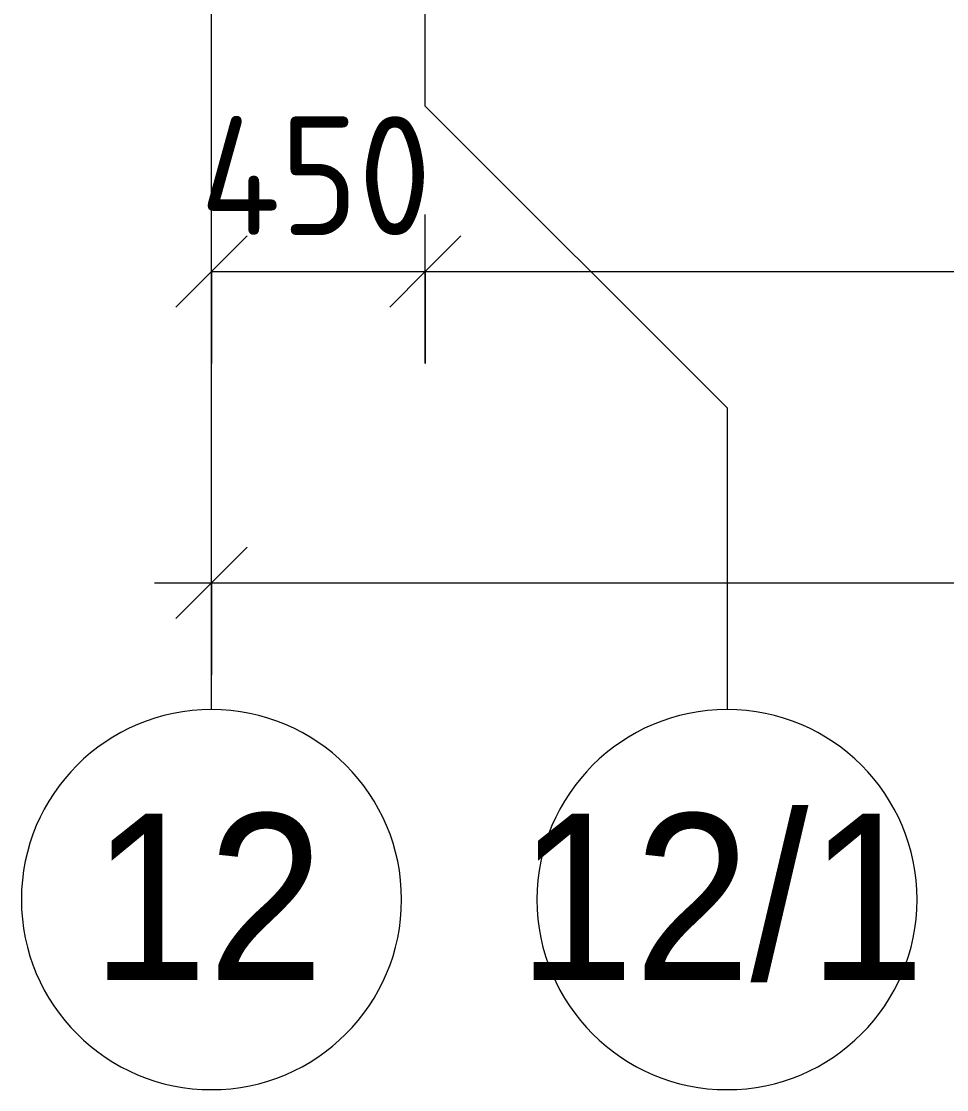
# Model space of a CAD drawing. Header units: millimetres. Extents: x 35770 to 248499, y -12553 to 31000.
# Drawn here: x 37910 to 39857, y -2706 to -458 of the extents above; entities that cross this region are included whole.
import ezdxf

# ---------------------------------------------------------------- set-up
doc = ezdxf.new("R2010")
doc.units = ezdxf.units.MM
for name, color, linetype, lineweight in [('A-ANNO-DIMS', 7, 'Continuous', 9), ('A-ANNO-DIMS-100', 7, 'Continuous', 9), ('Оси', 7, 'Continuous', 9), ('Оси-1', 7, 'Continuous', 20)]:
    doc.layers.add(name, color=color, linetype=linetype, lineweight=lineweight)
doc.styles.add('Arial', font='arial.ttf', dxfattribs={"width": 0.9, "height": 350})
doc.styles.add('ISOCPEUR', font='isocpeur.ttf', dxfattribs={"width": 0.9, "height": 250})
doc.dimstyles.new('ISO-2_5_0_9К_БОЛЬШОЙ', dxfattribs={"dimscale": 304.8, "dimtxt": 248.995294, "dimasz": 0.492126, "dimexe": 0.393701, "dimexo": 0.984252, "dimgap": 0, "dimtad": 1, "dimdec": 0, "dimrnd": 10, "dimzin": 0, "dimdsep": 46, "dimtxsty": 'ISOCPEUR', "dimblk1": 'OBLIQUE', "dimblk2": 'OBLIQUE', "dimsah": 1, "dimcen": 0.09, "dimdle": 0.393701, "dimazin": 0, "dimtfac": 1, "dimtdec": 4, "dimtix": 1, "dimtmove": 0, "dimatfit": 3, "dimfxl": 1, "dimtvp": 1, "dimtolj": 1, "dimtzin": 0, "dimarcsym": 2})

# ---------------------------------------------------------------- blocks, each defined once
blk = doc.blocks.new('Ось сетки - D8-29747960-План отделки полов с раскладкой материалов 1 этажа в осях 17-23')
at = {"layer": 'Оси-1'}
for start, end in [(360, 180), (180, 360)]:
    blk.add_arc((0, 0), 4, start, end, dxfattribs=at)
blk = doc.blocks.new('DIMBLOCK1-План отделки полов с раскладкой материалов 1 этажа в осях 17-23')
at = {"layer": 'A-ANNO-DIMS-100'}
for p, q in [((38310, -1178.1), (38310, -864.2)), ((38760, -1178.1), (38760, -864.2)), ((38310, -984.2), (38760, -984.2)), ((38310, -984.2), (38310, -1178.1)), ((38760, -984.2), (38760, -1178.1))]:
    blk.add_line(p, q, dxfattribs=at)
at = {"layer": 'A-ANNO-DIMS-100', "lineweight": 20}
for p, q in [((38310, -984.2), (38385, -909.2)), ((38760, -984.2), (38835, -909.2)), ((38310, -984.2), (38235, -1059.2)), ((38760, -984.2), (38685, -1059.2))]:
    blk.add_line(p, q, dxfattribs=at)
at = {"layer": 'A-ANNO-DIMS-100', "color": 0, "insert": (38286, -657.6), "char_height": 250, "width": 597.589, "attachment_point": 1, "line_spacing_factor": 1.149209, "style": 'ISOCPEUR'}
blk.add_mtext('450', dxfattribs=at)
blk = doc.blocks.new('_Oblique')
at = {"color": 0, "linetype": 'ByBlock', "lineweight": -2}
blk.add_line((-0.5, -0.5), (0.5, 0.5), dxfattribs=at)
blk = doc.blocks.new('DIMBLOCK2-План отделки полов с раскладкой материалов 1 этажа в осях 17-23')
at = {"layer": 'A-ANNO-DIMS-100'}
for p, q in [((38760, -1178.1), (38760, -864.2)), ((42360, -1178.1), (42360, -864.2)), ((38760, -984.2), (42360, -984.2)), ((38760, -984.2), (38760, -1178.1)), ((42360, -984.2), (42360, -1178.1))]:
    blk.add_line(p, q, dxfattribs=at)
at = {"layer": 'A-ANNO-DIMS-100', "lineweight": 20}
for p, q in [((38760, -984.2), (38835, -909.2)), ((42360, -984.2), (42435, -909.2)), ((38760, -984.2), (38685, -1059.2)), ((42360, -984.2), (42285, -1059.2))]:
    blk.add_line(p, q, dxfattribs=at)
at = {"layer": 'A-ANNO-DIMS-100', "color": 0, "insert": (40244, -657.6), "char_height": 250, "width": 758.478, "attachment_point": 1, "line_spacing_factor": 1.149209, "style": 'ISOCPEUR'}
blk.add_mtext('3600', dxfattribs=at)
blk = doc.blocks.new('DIMBLOCK33-План отделки полов с раскладкой материалов 1 этажа в осях 17-23')
at = {"layer": 'A-ANNO-DIMS-100'}
for p, q in [((38310, -1833.6), (38310, -1519.7)), ((84560, -1833.6), (84560, -1519.7)), ((38190, -1639.7), (84680, -1639.7)), ((38310, -1639.7), (38310, -1833.6)), ((84560, -1639.7), (84560, -1833.6))]:
    blk.add_line(p, q, dxfattribs=at)
at = {"layer": 'A-ANNO-DIMS-100', "lineweight": 20}
for p, q in [((38310, -1639.7), (38385, -1564.7)), ((84560, -1639.7), (84635, -1564.7)), ((38310, -1639.7), (38235, -1714.7)), ((84560, -1639.7), (84485, -1714.7))]:
    blk.add_line(p, q, dxfattribs=at)
at = {"layer": 'A-ANNO-DIMS-100', "color": 0, "insert": (61028, -1313), "char_height": 250, "width": 976.828, "attachment_point": 1, "line_spacing_factor": 1.149209, "style": 'ISOCPEUR'}
blk.add_mtext('46250', dxfattribs=at)

msp = doc.modelspace()

# ---------------------------------------------------------------- linework, layer by layer
at = {"layer": 'Оси'}
for p, q in [((38760, -636.3), (38760, 1863.7)), ((38310, -1906.3), (38310, 593.7)), ((38760, -636.3), (39395, -1271.3)), ((39395, -1271.3), (39395, -1906.3))]:
    msp.add_line(p, q, dxfattribs=at)

# ---------------------------------------------------------------- block references
at = {"layer": 'Оси-1', "xscale": 99.99999999999993, "yscale": 99.99999999999993, "zscale": 99.99999999999993}
for p in [(38310, -2306.3), (39395, -2306.3)]:
    msp.add_blockref('Ось сетки - D8-29747960-План отделки полов с раскладкой материалов 1 этажа в осях 17-23', p, dxfattribs=at)

# ---------------------------------------------------------------- texts
at = {"layer": 'Оси', "char_height": 350, "attachment_point": 1, "style": 'Arial'}
for s, insert, width in [('12/1', (38954.7, -2125.6), 1060.633), ('12', (38057.4, -2125.6), 606.076)]:
    msp.add_mtext(s, dxfattribs=dict(at, insert=insert, width=width))

# ---------------------------------------------------------------- dimensions: what is measured, and where the dimension line sits
at = {"layer": 'A-ANNO-DIMS'}
for base, p1, p2, override, picture, middle in [((38760, -984.2), (38310, -878.1), (38760, -878.1), {"dimpost": '<>', "dimfxl": 450}, 'DIMBLOCK1-План отделки полов с раскладкой материалов 1 этажа в осях 17-23', (38535, -859.2)), ((42360, -984.2), (38760, -878.1), (42360, -878.1), {"dimpost": '<>', "dimfxl": 3600}, 'DIMBLOCK2-План отделки полов с раскладкой материалов 1 этажа в осях 17-23', (40560, -859.2)), ((84560, -1639.7), (38310, -1533.6), (84560, -1533.6), {"dimpost": '<>', "dimfxl": 46250}, 'DIMBLOCK33-План отделки полов с раскладкой материалов 1 этажа в осях 17-23', (61435, -1514.7))]:
    dim = msp.add_linear_dim(base=base, p1=p1, p2=p2, dimstyle='ISO-2_5_0_9К_БОЛЬШОЙ', override=override, dxfattribs=at)
    dim.commit()
    dim.dimension.update_dxf_attribs({"geometry": picture, "text_midpoint": middle})

doc.saveas('drawing.dxf')
